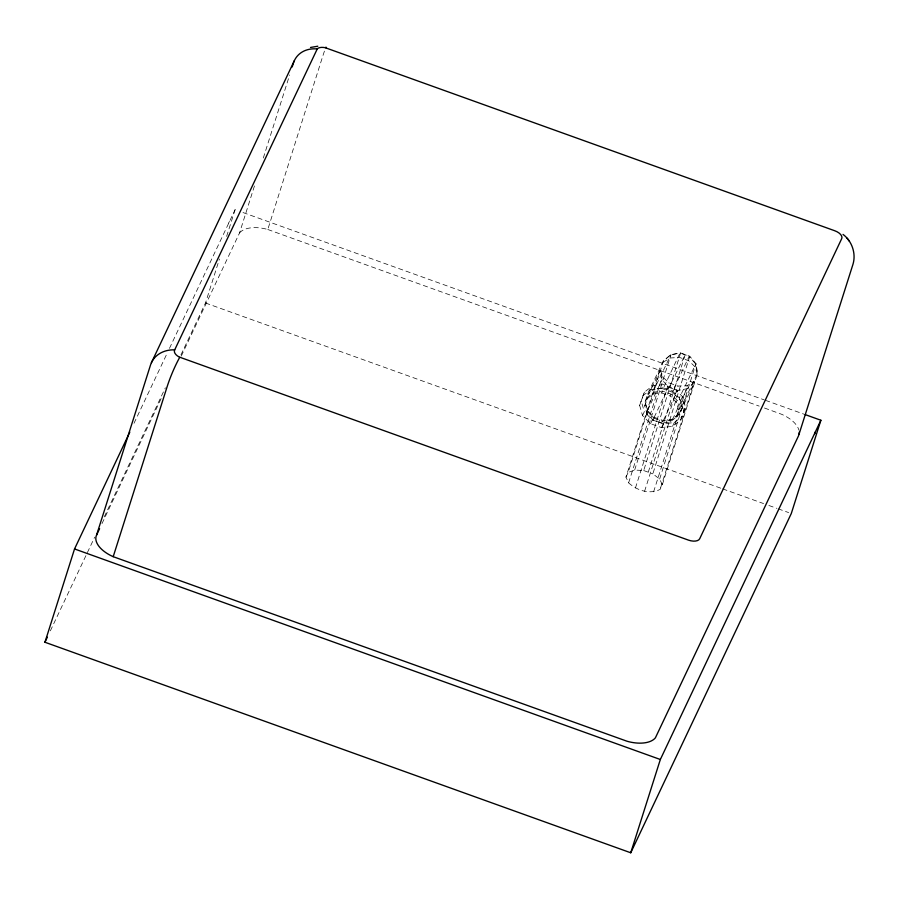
<?xml version="1.0" encoding="UTF-8"?>
<svg xmlns="http://www.w3.org/2000/svg" width="899" height="899" viewBox="0 0 899 899"><rect width="100%" height="100%" fill="white"/><g stroke="black" fill="none" stroke-linecap="round" stroke-linejoin="round"><path stroke-width="0.67" stroke-dasharray="4.5 3.37" d="M625.962 477.133L628.176 472.458L663.417 361.027L670.98 354.712L680.633 352.959L689.78 356.251L695.972 363.69L697.557 373.299L662.316 484.73L660.102 489.404C649.674 494.787 636.784 490.382 628.615 482.842L625.962 477.133L660.248 369.028L662.327 376.557L668.811 382.794L677.958 386.087L687.319 385.536L694.388 381.3L660.102 489.404M180.935 354.891L205.489 302.997L219.446 259.013M226.627 236.358L235.088 209.703L237.729 210.647M181.272 356.071L239.527 232.965L254.822 184.767M263.317 157.988L289.647 74.977M239.527 232.965A28.116 14.856 17.6 0 1 267.778 229.492L321.718 59.458A27.633 0.629 -73.2 0 1 325.123 49.153M639.627 405.382L644.414 392.133L652.505 385.918L663.518 384.603L674.486 388.548L682.498 396.695L685.386 406.865L682.386 416.316L680.599 420.103L672.508 426.317L661.507 427.632L650.528 423.687L642.515 415.54L639.627 405.382L644.414 392.133M672.486 419.485L687.038 388.739L694.286 382.468L679.228 414.304L672.486 419.485L663.316 420.575L654.169 417.293L647.494 410.495L645.089 402.033L647.583 394.155L663.237 361.061L670.497 354.79L680.633 352.959L643.695 470.548L634.66 470.042L628.176 472.458M644.729 405.988L647.909 396.886L654.112 392.11L662.563 391.11L670.991 394.133L677.138 400.392L679.363 408.191L677.059 415.45L676.194 417.293L669.98 422.069L661.529 423.069L653.101 420.047L646.954 413.787L644.729 405.988L647.909 396.886M628.615 482.842L662.327 376.557M634.66 470.042L670.98 354.712L654.326 388.964L647.583 394.155M635.424 488.022L668.811 382.794M648.269 472.2L685.207 354.599L668.069 389.525M644.572 491.315L677.958 386.087M662.316 484.73L659.664 479.032L652.843 473.84L689.78 356.251L679.959 353.071L663.496 387.874L654.326 388.964M676.194 417.293L679.363 408.191M653.607 491.82L687.319 385.536M679.228 414.304L681.723 406.415L697.377 373.332L695.489 363.78L689.117 356.364L672.643 391.166L679.318 397.954L681.723 406.415M659.664 479.032L695.972 363.69L679.318 397.954M680.599 420.103L685.386 406.865M134.007 423.283L167.045 353.476M169.45 348.396L235.088 209.703M50.344 630.851L94.665 537.175M104.25 516.925L165.36 387.806M101.992 523.6L162.056 396.684M642.628 395.92L650.719 389.705L652.505 385.918M645.089 402.033L660.147 370.197L662.046 379.749L668.418 387.166L677.565 390.458L687.038 388.739M642.515 415.54L644.313 411.753L641.414 401.595M647.033 398.729L653.247 393.953L654.112 392.11M647.494 410.495L662.046 379.749M646.954 413.787L647.819 411.956L645.606 404.145M650.719 389.705L661.72 388.39L663.518 384.603M653.247 393.953L661.698 392.942L662.563 391.11M650.528 423.687L652.314 419.9L644.313 411.753M654.169 417.293L668.418 387.166M653.101 420.047L653.966 418.204L647.819 411.956M678.498 410.034L676.273 402.224L670.126 395.976L670.991 394.133M683.6 410.641L680.712 400.482L672.699 392.335L674.486 388.548M661.529 423.069L662.394 421.238L670.845 420.226L677.059 415.45M663.316 420.575L677.565 390.458M661.507 427.632L663.293 423.845L674.306 422.53L682.386 416.316M676.273 402.224L677.138 400.392M669.98 422.069L670.845 420.226M680.712 400.482L682.498 396.695M672.508 426.317L674.306 422.53M228.458 223.143L229.526 221.457M663.136 362.23L670.216 357.993L679.577 357.442L688.724 360.735L695.208 366.972L697.276 374.501M243 212.546L764.15 399.853M765.465 400.325L803.728 414.079M267.778 229.492L759.172 406.112M764.453 408.011L781.815 414.36A28.161 14.878 17.6 0 1 798.908 430.149M663.496 387.874L672.643 391.166M661.72 388.39L672.699 392.335M661.698 392.942L670.126 395.976M653.966 418.204L662.394 421.238M652.314 419.9L663.293 423.845M205.489 302.997L721.358 488.404M722.672 488.876L763.577 503.575M768.859 505.474L776.77 508.317M778.085 508.789L788.648 512.587M643.695 470.548L652.843 473.84"/><path stroke-width="1.35" d="M805.043 414.551L820.877 420.249L791.289 513.531L630.738 852.78L44.95 642.246L74.538 548.952L129.804 432.172M843.037 234.414C851.982 241.123 856.196 253.417 853.016 264.171L798.559 435.745L655.405 737.809A28.161 14.878 17.6 0 1 627.12 741.27L113.207 556.683A28.116 14.856 17.6 0 1 96.586 535.029L150.526 364.994A27.622 23.43 21.8 0 1 174.709 349.846L317.369 48.681A9.597 5.068 17.6 0 1 325.281 47.714L834.834 230.785A9.642 5.091 17.6 0 1 841.7 238.673L699.703 538.737A9.642 5.091 17.6 0 1 688.454 540.119L179.182 357.004A9.597 5.068 17.6 0 1 174.406 350.779L174.709 349.846M113.207 556.683L167.147 386.649A27.633 3.967 -67.2 0 1 179.744 357.296M292.197 66.942L293.467 62.93A27.633 23.127 35.6 0 1 317.1 48.962M630.738 852.78L660.338 759.498L820.877 420.249M814.764 433.734L815.371 431.88M151.392 362.747L294.333 60.694M44.95 642.246L47.344 637.177M96.586 535.029L99.587 528.679M310.526 47.456L317.797 46.22M74.538 548.952L660.338 759.498M849.443 241.247L847.083 238.179M325.887 47.265A27.633 0.629 -73.2 0 1 325.91 47.883M799.222 432.228A28.161 14.878 17.6 0 1 799.076 434.206"/></g></svg>
